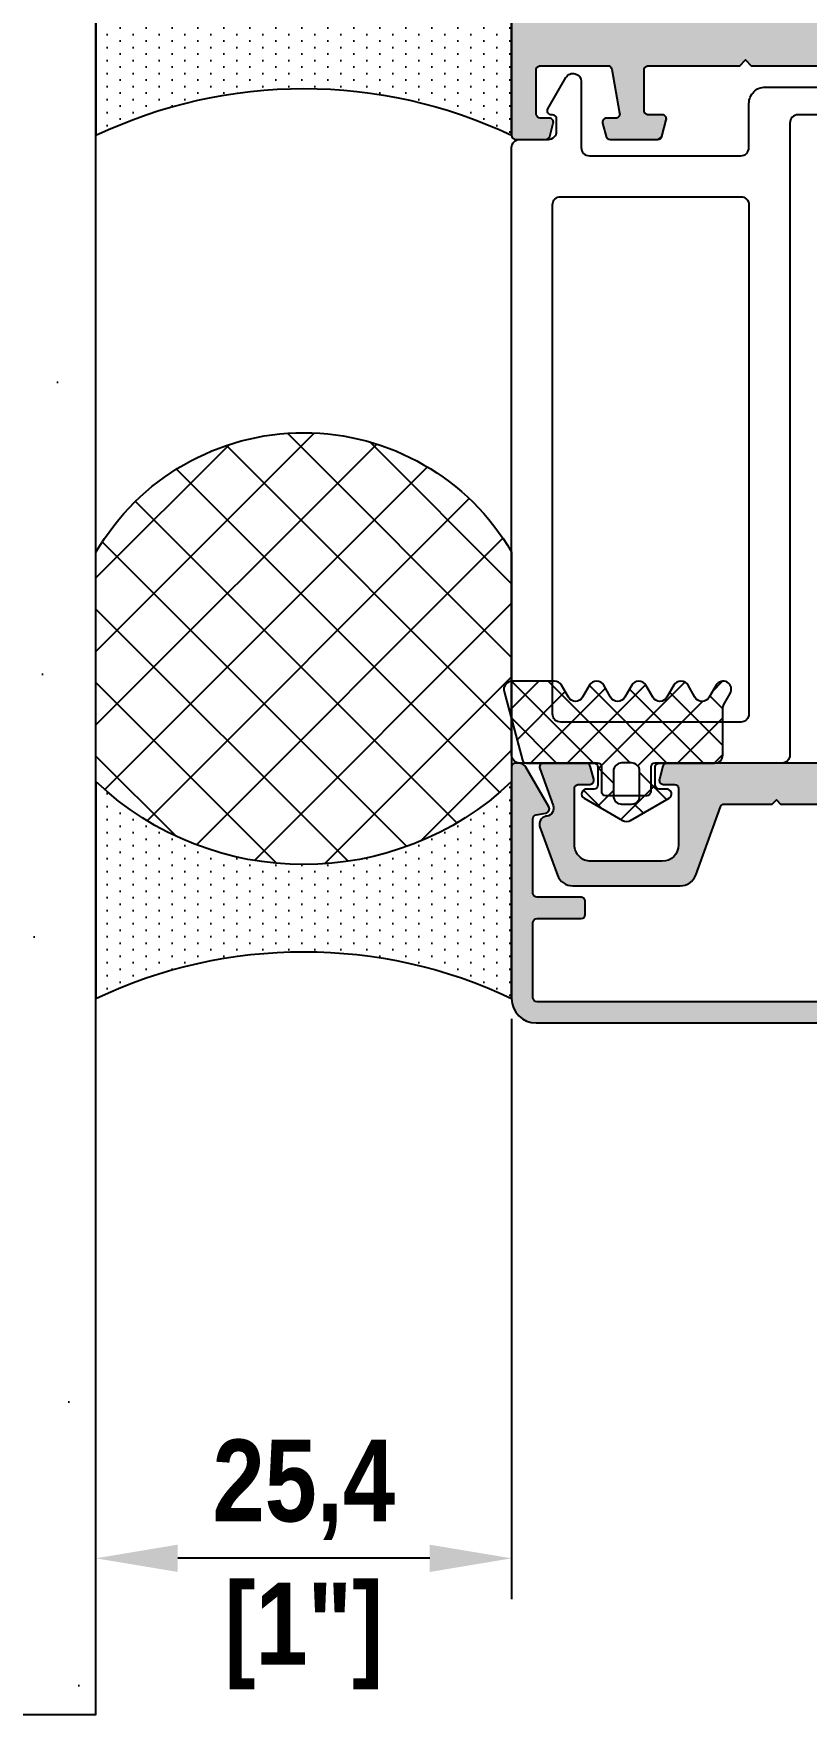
# Model space of a CAD drawing. Header units: millimetres. Extents: x -17234 to -8874, y -2869 to 1211.
# Drawn here: x -13678.9 to -13631.6, y -750.9 to -648.2 of the extents above; entities that cross this region are included whole.
import ezdxf

# ---------------------------------------------------------------- set-up
doc = ezdxf.new("R2010")
doc.units = ezdxf.units.MM
doc.linetypes.add('ACAD_ISO07W100', pattern=[3, 0, -3])
doc.layers.get('Defpoints').update_dxf_attribs({"linetype": 'ACAD_ISO07W100', "true_color": 0x105689})
for name, color, linetype in [('By Others', 9, 'Continuous'), ('Dim', 5, 'Continuous'), ('Gasket EPDM', 32, 'Continuous'), ('Gasket Silicone', 20, 'Continuous'), ('Profile', 1, 'Continuous'), ('PVC Spacer', 3, 'Continuous')]:
    doc.layers.add(name, color=color, linetype=linetype)
doc.styles.add('TXT', font='techb___.ttf')
doc.dimstyles.new('ISO-25$0', dxfattribs={"dimtxt": 2.5, "dimasz": 2.5, "dimexe": 1.25, "dimexo": 0.625, "dimtad": 1, "dimtxsty": 'TXT', "dimcen": 2.5, "dimclrd": 5, "dimclre": 5, "dimclrt": 2, "dimadec": 0, "dimazin": 0, "dimtfac": 1, "dimtmove": 0, "dimatfit": 3, "dimfxl": 1, "dimarcsym": 0})

# ---------------------------------------------------------------- blocks, each defined once
blk = doc.blocks.new('*D59')
at = {"layer": 'Defpoints', "color": 0, "transparency": 16777216}
for p in [(-13649.64835915789, -707.160684122321), (-13675.04835915791, -741.3641806270622), (-13675.04835915791, -742.6141806270622)]:
    blk.add_point(p, dxfattribs=at)
at = {"layer": 'Dim', "color": 5, "lineweight": -2, "transparency": 16777216}
for p, q in [((-13649.64835915789, -708.410684122321), (-13649.64835915789, -743.8641806270622)), ((-13675.04835915791, -741.3641806270622), (-13675.04835915791, -738.8641806270622)), ((-13654.64835915789, -741.3641806270622), (-13670.04835915791, -741.3641806270622))]:
    blk.add_line(p, q, dxfattribs=at)
at = {"layer": 'Dim', "color": 5, "transparency": 16777216}
for points in [[(-13670.04835915791, -740.5308472937288), (-13670.04835915791, -742.1975139603956), (-13675.04835915791, -741.3641806270622)], [(-13654.64835915789, -740.5308472937288), (-13654.64835915789, -742.1975139603956), (-13649.64835915789, -741.3641806270622)]]:
    blk.add_solid(points, dxfattribs=at)
at = {"layer": 'Dim', "color": 2, "transparency": 16777216, "char_height": 5, "attachment_point": 5, "style": 'TXT'}
for s, insert in [('25,4', (-13662.3483591579, -737.1755841358341)), ('[1"]', (-13662.3483591579, -746.1119876446061))]:
    blk.add_mtext(s, dxfattribs=dict(at, insert=insert))
blk = doc.blocks.new('EGG - 01')
at = {"layer": 'Gasket EPDM', "ltscale": 0.5}
h = blk.add_hatch(dxfattribs=at)
h.set_pattern_fill('ANSI37', color=5, scale=0.5, style=0)
h.set_pattern_definition([(45, (16931.76398021643, 552.2421061978254), (-1.122532015133644, 1.122532015133644), []), (135, (16931.76398021643, 552.2421061978254), (-1.122532015133644, -1.122532015133644), [])])
edge = h.paths.add_edge_path()
edge.add_arc((7.003679740504693, -0.746193317245968), 0.4999999999998441, 299.9999999999973, 420.0000000000027)
edge.add_line((7.253679740504595, -0.3131806153538719), (6.521628932947351, 0.1094691154501106))
edge.add_arc((6.77162893294786, 0.5424818173420363), 0.5000000000000001, 120.0000000000673, 239.9999999999327, ccw=False)
edge.add_line((6.521628932947351, 0.9754945192339619), (7.253679740504595, 1.398144250037944))
edge.add_arc((7.00367974050448, 1.831156951930097), 0.4999999999999998, 300.0000000000152, 419.9999999999848)
edge.add_line((7.253679740504595, 2.26416965382225), (6.521628932947351, 2.686819384626006))
edge.add_arc((6.77162893294786, 3.119832086517931), 0.5000000000000001, 120.0000000000673, 239.9999999999327, ccw=False)
edge.add_line((6.521628932947351, 3.552844788409857), (7.25367974051187, 3.975494519217818))
edge.add_arc((7.00367974051187, 4.408507221110038), 0.5000000000000002, 299.9999999999999, 359.9999999999793)
edge.add_line((7.50367974051187, 4.408507221109858), (7.50367974051187, 7.001122055274095))
edge.add_arc((7.003679740510961, 7.001122055273398), 0.5000000000009095, 7.989553359821821e-11, 105.0000000000745)
edge.add_line((6.874270217958838, 7.484084968418642), (2.688974979217164, 6.362638489112896))
edge.add_arc((2.753679740493602, 6.121157032540927), 0.249999999999921, 105.0000000001964, 180.0000000002782)
edge.add_line((2.503679740493681, 6.121157032539713), (2.503679740493681, 1.999999999999318))
edge.add_arc((2.253679740491407, 2.000000000000682), 0.2500000000022737, 269.99999999968736, 359.99999999968736, ccw=False)
edge.add_line((2.253679740490043, 1.749999999998408), (1.167927419020998, 1.749999999998408))
edge.add_arc((1.167927419020998, 1.999999999998408), 0.25, 180, 270, ccw=False)
edge.add_line((0.9179274190209981, 1.999999999998408), (0.9179274190209981, 2.449999999998681))
edge.add_arc((0.6179274190208797, 2.449999999998458), 0.3000000000001184, 4.257702533584149e-11, 149.9999999999438)
edge.add_line((0.3581197978855926, 2.599999999998772), (-0.9986533347109798, 0.2499999999984084))
edge.add_arc((-0.5656406328201353, -6.821210263296962e-13), 0.4999999999983546, 150.0000000000115, 209.9999999999885)
edge.add_line((-0.9986533347109798, -0.2499999999997726), (0.3581197978855926, -2.600000000001955))
edge.add_arc((0.6179274190208797, -2.450000000001642), 0.3000000000001184, 210.0000000000561, 359.9999999999574)
edge.add_line((0.9179274190209981, -2.450000000001864), (0.9179274190209981, -2.000000000001592))
edge.add_arc((1.167927419020998, -2.000000000001592), 0.25, 90, 180, ccw=False)
edge.add_line((1.167927419020998, -1.750000000001592), (2.253679740490043, -1.750000000001592))
edge.add_arc((2.253679740491748, -2.000000000003524), 0.2500000000019327, 3.3867308957269415e-10, 90.00000000039091, ccw=False)
edge.add_line((2.503679740493681, -2.000000000002046), (2.503679740493681, -5.37645785702091))
edge.add_arc((3.003679740493681, -5.37645785702091), 0.5, 180, 270)
edge.add_line((3.003679740493681, -5.87645785702091), (5.827380753220496, -5.87645785702091))
edge.add_arc((5.827380753220381, -6.37645785702091), 0.5, 59.99999999998482, 89.99999999998693, ccw=False)
edge.add_line((6.077380753220496, -5.943445155128757), (6.753679740504595, -6.333906557489399))
edge.add_arc((7.003679740504595, -5.900893855597587), 0.4999999999996472, 239.9999999999766, 419.9999999999766)
edge.add_line((7.253679740504595, -5.467881153705775), (6.521628932947351, -5.045231422901793))
edge.add_arc((6.77162893294786, -4.612218721009867), 0.5000000000000001, 120.0000000000673, 239.9999999999327, ccw=False)
edge.add_line((6.521628932947351, -4.179206019117942), (7.253679740504595, -3.756556288313959))
edge.add_arc((7.00367974050448, -3.323543586421806), 0.4999999999999998, 300.0000000000152, 419.9999999999848)
edge.add_line((7.253679740504595, -2.890530884529653), (6.521628932947351, -2.467881153725898))
edge.add_arc((6.77162893294786, -2.034868451833972), 0.5000000000000001, 120.0000000000673, 239.9999999999327, ccw=False)
edge.add_line((6.521628932947351, -1.601855749942047), (7.253679740504595, -1.179206019138064))
edge = h.paths.add_edge_path(flags=16)
edge.add_arc((0.4999999999998689, -0.3000018669307739), 0.4999999999998689, 179.999999999985, 270.000000000015)
edge.add_line((0.5, -0.8000018669306428), (2.009099999995669, -0.8000018669288238))
edge.add_arc((2.009099999995215, -0.3000018669283691), 0.5000000000004547, 270.0000000000521, 359.9999999997916)
edge.add_line((2.509099999995669, -0.300001866930188), (2.509099999995669, 0.300001866930188))
edge.add_arc((2.009099999996124, 0.3000018669292785), 0.4999999999995453, 1.042204158022913e-10, 90.00000000005213)
edge.add_line((2.009099999995669, 0.8000018669288238), (0.5, 0.8000018669306428))
edge.add_arc((0.4999999999998689, 0.3000018669307739), 0.4999999999998689, 89.99999999998498, 180.000000000015)
edge.add_line((0, 0.3000018669306428), (0, -0.3000018669306428))
for points in [[(7.253679740504595, -1.179206019138064, 0.5773502691896574), (7.253679740504595, -0.3131806153538719), (6.521628932947351, 0.1094691154501106, -0.5773502691888426), (6.521628932947351, 0.9754945192339619), (7.253679740504595, 1.398144250037944, 0.577350269189449), (7.253679740504595, 2.26416965382225), (6.521628932947351, 2.686819384626006, -0.5773502691888426), (6.521628932947351, 3.552844788409857), (7.25367974051187, 3.975494519217818, 0.2679491924310263), (7.50367974051187, 4.408507221109858), (7.50367974051187, 7.001122055274095, 0.4931454260312742), (6.874270217958838, 7.484084968418642), (2.688974979217164, 6.362638489112896, 0.3394542588637746), (2.503679740493681, 6.121157032539713), (2.503679740493681, 1.999999999999318, -0.414213562373095), (2.253679740490043, 1.749999999998408), (1.167927419020998, 1.749999999998408, -0.4142135623730951), (0.9179274190209981, 1.999999999998408), (0.9179274190209981, 2.449999999998681, 0.7673269879782757), (0.3581197978855926, 2.599999999998772), (-0.9986533347109798, 0.2499999999984084, 0.2679491924310153), (-0.9986533347109798, -0.2499999999997726), (0.3581197978855926, -2.600000000001955, 0.7673269879782757), (0.9179274190209981, -2.450000000001864), (0.9179274190209981, -2.000000000001592, -0.4142135623730951), (1.167927419020998, -1.750000000001592), (2.253679740490043, -1.750000000001592, -0.4142135623733614), (2.503679740493681, -2.000000000002046), (2.503679740493681, -5.37645785702091, 0.414213562373095), (3.003679740493681, -5.87645785702091), (5.827380753220496, -5.87645785702091, -0.1316524975874049), (6.077380753220496, -5.943445155128757), (6.753679740504595, -6.333906557489399, 1), (7.253679740504595, -5.467881153705775), (6.521628932947351, -5.045231422901793, -0.5773502691888426), (6.521628932947351, -4.179206019117942), (7.253679740504595, -3.756556288313959, 0.577350269189449), (7.253679740504595, -2.890530884529653), (6.521628932947351, -2.467881153725898, -0.5773502691888426), (6.521628932947351, -1.601855749942047)], [(0, -0.3000018669306428, 0.4142135623732486), (0.5, -0.8000018669306428), (2.009099999995669, -0.8000018669288238, 0.4142135623717632), (2.509099999995669, -0.300001866930188), (2.509099999995669, 0.300001866930188, 0.4142135623728287), (2.009099999995669, 0.8000018669288238), (0.5, 0.8000018669306428, 0.4142135623732486), (0, 0.3000018669306428)]]:
    blk.add_lwpolyline(points, format="xyb", close=True, dxfattribs=at)

msp = doc.modelspace()

# ---------------------------------------------------------------- hatches: boundary and pattern name
at = {"layer": 'By Others'}
h = msp.add_hatch(dxfattribs=at)
h.set_pattern_fill('AR-CONC', color=256, scale=0.25, angle=89.99999999999999)
h.set_pattern_definition([(140, (-13808.71921421286, 14140.43237297916), (3.984771384725786, 45.546167249001), [4.7625, -52.3875]), (84.99999999999997, (-13808.71921421286, 14140.43237297916), (-47.76421130975879, -8.810855356242321), [3.809999999999995, -41.91014604249992]), (190.4514446999999, (-13808.38715083787, 14144.22787472916), (-43.77943797804876, 36.73531177258833), [4.047502199999998, -44.52256114999998]), (136.1841999999999, (-13821.41921421286, 14140.43237297916), (10.51058198318181, 67.76976022303248), [7.143749999999997, -78.58124999999995]), (186.6355576099999, (-13820.54333921286, 14146.07984797916), (-61.85653114943036, 59.35103351287577), [6.071255784999999, -66.78390203999999]), (81.18415116999999, (-13821.41921421286, 14140.43237297916), (-61.85653114638314, 59.35103351624428), [5.7149917675, -62.86493298]), (111, (-13818.24421421286, 14146.78237297916), (25.56629954677191, 37.90359781728311), [4.762499999999999, -52.3875]), (55.99999999999999, (-13818.24421421286, 14146.78237297916), (-46.04699153057982, 15.45050708691178), [3.81, -41.90999999999999]), (161.4514449999999, (-13816.11368923786, 14149.94100612916), (-20.48069222147629, 53.35410481967904), [4.047502199999997, -44.52248439999997]), (127.5, (-13808.71921421286, 14140.43237297916), (-21.13875971828828, 0.7721508126479606), [0, -41.402, 0, -42.545, 0, -42.06875]), (97.49999999999993, (-13808.71921421286, 14140.43237297916), (-25.04514370452987, 16.70491562757644), [0, -24.25699999999999, 0, -40.44949999999999, 0, -16.03375]), (57.49999999999995, (-13808.71921421286, 14126.27187297916), (1.432185998168371, 33.89764879171785), [0, -15.87499999999999, 0, -49.52999999999998, 0, -65.72249999999995]), (47.49999999999996, (-13808.71921421286, 14119.92187297916), (-6.356622758333246, 37.03229534650451), [0, -20.6375, 0, -32.893, 0, -46.6725])])
h.paths.add_polyline_path([(-13780.25350867045, -750.8981841223111), (-13780.25350867045, -547.698184122311), (-13675.04835915789, -547.698184122311), (-13675.0483591579, -750.8981841223111)])
at = {"layer": 'Gasket Silicone', "ltscale": 0.5}
h = msp.add_hatch(color=1, dxfattribs=at)
h.dxf.hatch_style = 1
edge = h.paths.add_edge_path()
edge.add_arc((-13640.71271477803, -654.4356841223122), 0.2499999999997726, 270.0000000004169, 345.0011267704721)
edge.add_line((-13640.47123204903, -654.5003841346364), (-13640.20330475, -653.5003844229935))
edge.add_arc((-13640.44478752358, -653.4356845770507), 0.2500000000011302, 345.0011662471931, 449.9999694738402)
edge.add_line((-13640.44478739038, -653.1856845770502), (-13641.29835555725, -653.1856841222847))
edge.add_arc((-13641.29835542405, -652.9356841222844), 0.2500000000002628, 225.0000000000368, 269.9999694742571, ccw=False)
edge.add_arc((-13641.29835542405, -652.9356841222854), 0.2500000000002029, 179.9999999998437, 224.9999999995947, ccw=False)
edge.add_line((-13641.54835542405, -652.9356841222847), (-13641.54835542405, -650.4356841222738))
edge.add_arc((-13641.29835542405, -650.4356841222742), 0.25, 89.99999999958311, 179.9999999998697, ccw=False)
edge.add_line((-13641.29835542405, -650.1856841222738), (-13635.71447168331, -650.1856841222865))
edge.add_line((-13635.71447168331, -650.1856841222865), (-13635.36091829271, -649.8321307316904))
edge.add_line((-13635.36091829271, -649.8321307316904), (-13635.00736490912, -650.1856841152907))
edge.add_arc((-13635.00730576594, -649.9356841189225), 0.2500000033639935, 269.9864453800082, 269.9999996827531)
edge.add_line((-13635.00730576732, -650.1856841222865), (-13629.49835915792, -650.1856841222865))
edge.add_arc((-13629.49835915792, -650.4356841222863), 0.2499999999997726, 7.817106961738318e-10, 90, ccw=False)
edge.add_line((-13629.24835915792, -650.4356841222829), (-13629.24835915789, -652.935684122281))
edge.add_arc((-13629.49835915789, -652.9356841222844), 0.25, -90, 7.817106961738318e-10, ccw=False)
edge.add_line((-13629.49835915789, -653.1856841222847), (-13630.34835915789, -653.1856841222847))
edge.add_arc((-13630.34835915789, -653.4356841222847), 0.25, 90, 180)
edge.add_line((-13630.59835915789, -653.4356841222847), (-13630.59835915789, -654.4356841222847))
edge.add_arc((-13630.34835915789, -654.4356841222847), 0.25, 180, 270)
edge.add_line((-13630.34835915789, -654.6856841222847), (-13629.10984845799, -654.6856841222847))
edge.add_arc((-13629.10984845799, -654.9356841222842), 0.2499999999996589, 29.999999999994827, 90, ccw=False)
edge.add_line((-13628.89334210704, -654.8106841222847), (-13628.26451521844, -655.899844242503))
edge.add_arc((-13628.48102156939, -656.0248442425005), 0.2499999999999098, -5.47174749954138e-10, 29.999999999380123, ccw=False)
edge.add_line((-13628.23102156939, -656.024844242503), (-13628.23102156939, -656.9126349810662))
edge.add_arc((-13628.48102156939, -656.9126349810662), 0.25, -90, 0, ccw=False)
edge.add_line((-13628.48102156939, -657.1626349810662), (-13628.59835915805, -657.1626349810662))
edge.add_arc((-13628.59835915805, -657.4126349810662), 0.25, 90, 180)
edge.add_line((-13628.84835915805, -657.4126349810662), (-13628.84835915805, -663.5356841222741))
edge.add_arc((-13628.59835915805, -663.5356841222732), 0.25, 180.0000000002084, 210.0000000002429)
edge.add_line((-13628.814865509, -663.6606841222741), (-13628.26451521844, -664.6139187874809))
edge.add_arc((-13628.48102156939, -664.7389187874784), 0.2499999999999098, -5.47174749954138e-10, 29.999999999380123, ccw=False)
edge.add_line((-13628.23102156939, -664.7389187874809), (-13628.23102156939, -665.626709526044))
edge.add_arc((-13628.48102156939, -665.626709526044), 0.25, -90, 0, ccw=False)
edge.add_line((-13628.48102156939, -665.876709526044), (-13628.58102156939, -665.876709526044))
edge.add_arc((-13628.58102156939, -666.126709526044), 0.25, 90, 180)
edge.add_line((-13628.83102156939, -666.126709526044), (-13628.83102156939, -667.0536333149424))
edge.add_arc((-13628.58102156939, -667.0536333149415), 0.25, 180.0000000002084, 210.0000000002429)
edge.add_line((-13628.79752792033, -667.1786333149424), (-13627.79752792046, -668.9106841222814))
edge.add_arc((-13627.58102156951, -668.7856841222816), 0.250000000000933, 209.9999999997863, 269.9999999991662)
edge.add_line((-13627.58102156952, -669.0356841222814), (-13624.60191254851, -669.0356841222869))
edge.add_line((-13624.60191254851, -669.0356841222869), (-13624.24835915791, -668.6821307316944))
edge.add_line((-13624.24835915791, -668.6821307316944), (-13623.89480576732, -669.0356841222941))
edge.add_line((-13623.89480576732, -669.0356841222941), (-13620.91569674632, -669.0356841222814))
edge.add_arc((-13620.91569674632, -668.7856841222821), 0.2499999999992042, 270.0000000008338, 330.0000000003039)
edge.add_line((-13620.69919039537, -668.9106841222814), (-13619.69919042597, -667.1786343426569))
edge.add_arc((-13619.91569674645, -667.0536342898835), 0.2500000000000691, 329.9999860341901, 359.9999999994008)
edge.add_line((-13619.66569674645, -667.0536342898862), (-13619.66569674645, -666.1233742983544))
edge.add_arc((-13619.91569674645, -666.1233742983544), 0.25, 0, 90)
edge.add_line((-13619.91569674645, -665.8733742983544), (-13620.01569674645, -665.8733742983544))
edge.add_arc((-13620.01569674645, -665.6233742983544), 0.25, 180, 270, ccw=False)
edge.add_line((-13620.26569674645, -665.6233742983544), (-13620.26569674645, -664.7389187872535))
edge.add_arc((-13620.01569674645, -664.7389187872544), 0.25, 149.9999999997345, 179.9999999997655, ccw=False)
edge.add_line((-13620.2322030974, -664.6139187872535), (-13619.68185280697, -663.6606841222741))
edge.add_arc((-13619.89835915791, -663.5356841222732), 0.249999999999983, 329.9999999997571, 359.9999999997916)
edge.add_line((-13619.64835915791, -663.5356841222741), (-13619.64835915791, -657.4126349810662))
edge.add_arc((-13619.89835915791, -657.4126349810662), 0.25, 0, 90)
edge.add_line((-13619.89835915791, -657.1626349810662), (-13620.01569674645, -657.1626349810662))
edge.add_arc((-13620.01569674645, -656.9126349810662), 0.25, 180, 270, ccw=False)
edge.add_line((-13620.26569674645, -656.9126349810662), (-13620.26569674645, -656.024844242503))
edge.add_arc((-13620.01569674645, -656.0248442425005), 0.25, 150.0000000006199, 180.0000000005471, ccw=False)
edge.add_line((-13620.2322030974, -655.899844242503), (-13619.6033762088, -654.8106841222847))
edge.add_arc((-13619.38686985785, -654.9356841222842), 0.2499999999993009, 90, 150.0000000000279, ccw=False)
edge.add_line((-13619.38686985785, -654.6856841222847), (-13618.14835915792, -654.6856841222847))
edge.add_arc((-13618.14835915792, -654.4356841222847), 0.25, 270, 360)
edge.add_line((-13617.89835915792, -654.4356841222847), (-13617.89835915792, -653.4356841222847))
edge.add_arc((-13618.14835915792, -653.4356841222847), 0.25, 0, 90)
edge.add_line((-13618.14835915792, -653.1856841222847), (-13618.99835915795, -653.1856841222847))
edge.add_arc((-13618.99835915795, -652.9356841222844), 0.2500000000001137, 179.9999999991923, 270, ccw=False)
edge.add_line((-13619.24835915795, -652.935684122281), (-13619.24835915791, -650.4356841222756))
edge.add_arc((-13618.99835915791, -650.435684122279), 0.25, 90, 179.9999999991923, ccw=False)
edge.add_line((-13618.99835915791, -650.1856841222792), (-13613.4894125485, -650.1856841222756))
edge.add_arc((-13613.489382935, -649.9356841642262), 0.2499999598031347, 269.9932130849577, 270.0067657662151)
edge.add_line((-13613.48935341378, -650.1856841222865), (-13613.13580002319, -649.8321307316904))
edge.add_line((-13613.13580002319, -649.8321307316904), (-13612.78224663262, -650.1856841222756))
edge.add_line((-13612.78224663262, -650.1856841222756), (-13607.19836289177, -650.1856841222774))
edge.add_arc((-13607.19836289177, -650.4356841222774), 0.25, 0, 90, ccw=False)
edge.add_line((-13606.94836289177, -650.4356841222774), (-13606.94836289177, -652.9356841222847))
edge.add_arc((-13607.19836289177, -652.9356841222847), 0.25, -90, 0, ccw=False)
edge.add_line((-13607.19836289177, -653.1856841222847), (-13608.15195225534, -653.1856848353831))
edge.add_arc((-13608.15195206839, -653.4356848353833), 0.2500000000002973, 90.00004284626358, 194.9999748320257)
edge.add_line((-13608.39343355338, -653.5003894905852), (-13608.12548502282, -654.5003887774868))
edge.add_arc((-13607.88400353783, -654.435684122287), 0.2500000000010643, 194.9999748315727, 232.4999999995953)
edge.add_arc((-13607.88400353783, -654.4356841222885), 0.2499999999958696, 232.5000000003654, 270.0000000012506)
edge.add_line((-13607.88400353783, -654.6856841222847), (-13604.86272224572, -654.6856841222847))
edge.add_arc((-13604.86272224572, -654.435684122284), 0.2500000000006821, 270.0000000004169, 345.0000000001907)
edge.add_line((-13604.62124078915, -654.5003888835594), (-13604.4068814352, -653.7003888835601))
edge.add_arc((-13604.64836289178, -653.635684122284), 0.2500000000022848, 345.0000000000649, 449.9999999995831)
edge.add_line((-13604.64836289177, -653.3856841222836), (-13605.19836289177, -653.3856841222836))
edge.add_arc((-13605.19836289177, -653.1356841222836), 0.25, 170.0000000000081, 269.9999999995831, ccw=False)
edge.add_line((-13605.44456483003, -653.0922720778666), (-13604.96848198211, -650.3922720778713))
edge.add_arc((-13604.72228004386, -650.4356841222881), 0.2500000000016184, 90.00000000041689, 170.0000000000338, ccw=False)
edge.add_line((-13604.72228004386, -650.1856841222883), (-13600.59835915791, -650.1856841222865))
edge.add_arc((-13600.59835915791, -650.4356841222863), 0.2499999999997726, -5.212541509536095e-11, 90, ccw=False)
edge.add_line((-13600.34835915791, -650.4356841222865), (-13600.34835915791, -653.1356841222799))
edge.add_arc((-13600.59835915792, -653.1356841222799), 0.250000000001819, -89.99999999916622, 0, ccw=False)
edge.add_line((-13600.59835915791, -653.3856841222799), (-13601.14835915791, -653.3856841222836))
edge.add_arc((-13601.14835915791, -653.6356841222831), 0.2499999999996589, 90.00000000083378, 195.0000000002443)
edge.add_line((-13601.38984061448, -653.7003888835601), (-13601.17548126054, -654.5003888835612))
edge.add_arc((-13600.93399980396, -654.4356841222844), 0.2500000000007337, 195.0000000002191, 270)
edge.add_line((-13600.93399980396, -654.6856841222847), (-13599.09835915791, -654.6856841222847))
edge.add_arc((-13599.09835915791, -654.4356841222847), 0.25, 270, 360)
edge.add_line((-13598.84835915791, -654.4356841222847), (-13598.84835915791, -556.5106841222857))
edge.add_arc((-13599.09835915791, -556.5106841222857), 0.25, 0, 90)
edge.add_line((-13599.09835915791, -556.2606841222857), (-13649.39835915791, -556.2606841222857))
edge.add_arc((-13649.39835915791, -556.5106841222857), 0.25, 90, 180)
edge.add_line((-13649.64835915791, -556.5106841222857), (-13649.64835915791, -654.4356841222847))
edge.add_arc((-13649.39835915791, -654.4356841222847), 0.25, 180, 270)
edge.add_line((-13649.39835915791, -654.6856841222847), (-13647.56271851186, -654.6856841222847))
edge.add_arc((-13647.56271851186, -654.4356841222847), 0.25, 269.9999999995831, 344.9999999997233)
edge.add_line((-13647.32123705529, -654.5003888835612), (-13647.10687770134, -653.7003888835601))
edge.add_arc((-13647.34835915791, -653.635684122284), 0.2500000000005572, 344.9999999999318, 449.9999999995831)
edge.add_line((-13647.34835915791, -653.3856841222836), (-13647.89835915791, -653.3856841222799))
edge.add_arc((-13647.89835915791, -653.1356841222797), 0.2500000000001137, 180.0000000000261, 269.9999999991662, ccw=False)
edge.add_line((-13648.14835915791, -653.1356841222799), (-13648.14835915792, -650.4356841222865))
edge.add_arc((-13647.89835915792, -650.4356841222863), 0.25, 90, 180.0000000000521, ccw=False)
edge.add_line((-13647.89835915792, -650.1856841222865), (-13643.77443827196, -650.1856841222865))
edge.add_arc((-13643.77443827196, -650.4356841222863), 0.2499999999997726, 10.000000000012903, 90, ccw=False)
edge.add_line((-13643.52823633371, -650.3922720778695), (-13643.0521534858, -653.0922720778666))
edge.add_arc((-13643.29835542405, -653.1356841222836), 0.2500000000016381, -89.99999999958311, 9.999999999991928, ccw=False)
edge.add_line((-13643.29835542405, -653.3856841222836), (-13643.84835542405, -653.3856841222836))
edge.add_arc((-13643.84835542405, -653.6356841222834), 0.2499999999998863, 90.00000000041689, 195.0000000001939)
edge.add_line((-13644.08983688062, -653.7003888835601), (-13643.87547752668, -654.5003888835612))
edge.add_arc((-13643.63399607011, -654.4356841222847), 0.2499999999989179, 195.0000000002767, 270.0000000004169)
edge.add_line((-13643.63399607011, -654.6856841222847), (-13640.712714778, -654.6856841222847))
edge.add_arc((-13640.712714778, -654.4356841222981), 0.2499999999864713, 269.9999999995831, 345.0011662472108)
edge.add_line((-13640.47123200443, -654.5003839682371), (-13640.71271477803, -654.685684122312))
edge = h.paths.add_edge_path(flags=16)
edge.add_arc((-13601.59835915791, -645.9356841222847), 0.25, 270, 360)
edge.add_line((-13601.34835915791, -645.9356841222847), (-13601.34835915791, -560.5106841222876))
edge.add_arc((-13601.59835915791, -560.5106841222876), 0.25, 0, 90)
edge.add_line((-13601.59835915791, -560.2606841222876), (-13646.89835915791, -560.2606841222876))
edge.add_arc((-13646.89835915791, -560.5106841222876), 0.25, 90, 180)
edge.add_line((-13647.14835915791, -560.5106841222876), (-13647.14835915791, -645.9356841222847))
edge.add_arc((-13646.89835915791, -645.9356841222847), 0.25, 180, 270)
edge.add_line((-13646.89835915791, -646.1856841222847), (-13601.59835915791, -646.1856841222847))
edge = h.paths.add_edge_path(flags=16)
edge.add_arc((-13624.24835915792, -652.1890502480991), 2.003366125820394, 0.6626206666211241, 179.4858379302491)
edge.add_line((-13626.25164461928, -652.1710726403666), (-13626.24835915806, -663.7731841222825))
edge.add_arc((-13625.74835915806, -663.7731841222825), 0.5, 180, 270)
edge.add_line((-13625.74835915806, -664.2731841222825), (-13624.24835915792, -664.2731841222825))
edge.add_line((-13624.24835915792, -664.2731841222825), (-13622.74835915792, -664.2731841222825))
edge.add_arc((-13622.74835915792, -663.7731841222825), 0.5, 270, 360)
edge.add_line((-13622.24835915792, -663.7731841222825), (-13622.24512700291, -652.1658820109564))
h = msp.add_hatch(dxfattribs=at)
h.set_pattern_fill('DOTS', color=256, scale=0.5, angle=90)
h.set_pattern_definition([(90, (-12819.50192196239, -1470.998460603655), (-0.79375, 0.396875), [0, -0.79375])])
edge = h.paths.add_edge_path()
edge.add_arc((-13662.34835915791, -681.2709944413065), 29.68878373928607, 64.67381635808732, 115.32618364192061, ccw=False)
edge.add_line((-13649.64835915791, -654.4356841222842), (-13649.64835915791, -641.1933167048682))
edge.add_arc((-13662.34835915791, -627.8005784218377), 18.456853434908, 226.5207931796976, 313.4792068203024, ccw=False)
edge.add_line((-13675.04835915791, -641.1933167048682), (-13675.04835915791, -654.435684122286))
h = msp.add_hatch(dxfattribs=at)
h.set_pattern_fill('ANSI37', color=256, angle=90)
h.set_pattern_definition([(135, (-12627.55735773817, 5170.452017524402), (-2.245064030267288, -2.245064030267288), []), (225, (-12627.55735773817, 5170.452017524402), (2.245064030267288, -2.245064030267288), [])])
edge = h.paths.add_edge_path()
edge.add_line((-13675.04835915789, -693.918316704906), (-13675.04835915791, -679.8961523474499))
edge.add_arc((-13662.34835915791, -687.3095667202964), 14.70539739903189, 30.27353735753161, 149.726462642472, ccw=False)
edge.add_line((-13649.64835915791, -679.8961523474499), (-13649.64835915789, -693.918316704906))
edge.add_arc((-13662.34835915789, -680.5255784218756), 18.456853434908, 226.5207931796976, 313.4792068203024, ccw=False)
h = msp.add_hatch(color=1, dxfattribs=at)
h.dxf.hatch_style = 1
edge = h.paths.add_edge_path()
edge.add_arc((-13600.34835915789, -707.1606841222728), 1.500000000000909, 270, 360.0000000000347)
edge.add_line((-13598.84835915789, -707.1606841222718), (-13598.8483591579, -693.0356841222523))
edge.add_arc((-13599.0983591579, -693.0356841222523), 0.25, 0, 90)
edge.add_line((-13599.0983591579, -692.7856841222523), (-13599.28366966058, -692.7856841222523))
edge.add_arc((-13599.28366966058, -693.2856841222539), 0.5000000000015916, 90.00000000020843, 150.0000000001686)
edge.add_line((-13599.71668236247, -693.0356841222541), (-13601.11995212281, -695.4662186438976))
edge.add_arc((-13600.90344577187, -695.5912186438972), 0.2499999999993577, 150.0000000000053, 260.0000000003599)
edge.add_line((-13600.94685781628, -695.8374205821505), (-13600.35494711348, -695.9417904092219))
edge.add_arc((-13600.3983591579, -696.1879923474743), 0.249999999999195, -7.821654435247183e-11, 80.0000000003327, ccw=False)
edge.add_line((-13600.1483591579, -696.1879923474747), (-13600.1483591579, -700.7356841222585))
edge.add_arc((-13600.3983591579, -700.7356841222582), 0.25, 270, 359.99999999997397, ccw=False)
edge.add_line((-13600.3983591579, -700.9856841222585), (-13603.0983591579, -700.9856841222603))
edge.add_arc((-13603.0983591579, -701.2356841222601), 0.2499999999997726, 90, 180.0000000000521)
edge.add_line((-13603.3483591579, -701.2356841222603), (-13603.3483591579, -702.0356841222596))
edge.add_arc((-13603.0983591579, -702.0356841222593), 0.25, 180.0000000000261, 270)
edge.add_line((-13603.0983591579, -702.2856841222596), (-13600.39835915789, -702.2856841222577))
edge.add_arc((-13600.39835915789, -702.5356841222571), 0.2499999999993179, -1.5631940186722204e-10, 90, ccw=False)
edge.add_line((-13600.1483591579, -702.5356841222577), (-13600.14835915789, -707.1106841222744))
edge.add_arc((-13600.39835915789, -707.1106841222744), 0.25, -90, 0, ccw=False)
edge.add_line((-13600.39835915789, -707.3606841222744), (-13648.09835915789, -707.3606841223199))
edge.add_arc((-13648.09835915789, -707.1106841223199), 0.25, 180, 270, ccw=False)
edge.add_line((-13648.34835915789, -707.1106841223199), (-13648.3483591579, -702.5356841222596))
edge.add_arc((-13648.0983591579, -702.5356841222598), 0.25, 90, 179.9999999999479, ccw=False)
edge.add_line((-13648.0983591579, -702.2856841222596), (-13645.3983591579, -702.2856841222596))
edge.add_arc((-13645.3983591579, -702.0356841222593), 0.2500000000001137, 270, 359.999999999974)
edge.add_line((-13645.1483591579, -702.0356841222596), (-13645.1483591579, -701.2356841222603))
edge.add_arc((-13645.3983591579, -701.2356841222601), 0.25, 359.9999999999479, 450)
edge.add_line((-13645.3983591579, -700.9856841222603), (-13648.0983591579, -700.9856841222603))
edge.add_arc((-13648.0983591579, -700.7356841222601), 0.2500000000001137, 180.0000000000261, 270, ccw=False)
edge.add_line((-13648.3483591579, -700.7356841222603), (-13648.3483591579, -696.1879923475202))
edge.add_arc((-13648.0983591579, -696.1879923475209), 0.25, 99.99999999962199, 179.9999999998176, ccw=False)
edge.add_line((-13648.14177120232, -695.9417904092674), (-13647.54986049952, -695.8374205821959))
edge.add_arc((-13647.59327254394, -695.5912186439433), 0.2499999999996228, 280.0000000000733, 390.0000000001075)
edge.add_line((-13647.37676619299, -695.4662186439431), (-13648.78003595334, -693.0356841223014))
edge.add_arc((-13649.21304865523, -693.2856841223021), 0.4999999999993975, 30.00000000013011, 90.00000000020843)
edge.add_line((-13649.21304865523, -692.7856841223014), (-13649.39835915791, -692.7856841223014))
edge.add_arc((-13649.39835915791, -693.0356841223014), 0.25, 90, 180)
edge.add_line((-13649.64835915791, -693.0356841223014), (-13649.64835915789, -707.160684122321))
edge.add_arc((-13648.14835915789, -707.160684122321), 1.5, 180, 270)
edge.add_line((-13648.14835915789, -708.660684122321), (-13600.34835915789, -708.6606841222737))
h = msp.add_hatch(color=1, dxfattribs=at)
h.dxf.hatch_style = 1
edge = h.paths.add_edge_path()
edge.add_line((-13617.99835915792, -695.2856841222632), (-13615.27473622798, -695.2856841222559))
edge.add_line((-13615.27473622798, -695.2856841222559), (-13615.02473622799, -695.0356841222577))
edge.add_line((-13615.02473622799, -695.0356841222577), (-13614.77473622798, -695.2856841222559))
edge.add_line((-13614.77473622798, -695.2856841222559), (-13611.849736228, -695.2856841222559))
edge.add_arc((-13611.849736228, -695.5356841222559), 0.25, 20.000000000015973, 90, ccw=False)
edge.add_line((-13611.61481307281, -695.4501790864246), (-13610.0943182547, -699.6277042655814))
edge.add_arc((-13609.15462563391, -699.285684122255), 0.9999999999990482, 200.0000000000649, 270.0000000001042)
edge.add_line((-13609.15462563391, -700.2856841222541), (-13602.58455246494, -700.2856841222487))
edge.add_arc((-13602.58455246494, -699.2856841222475), 1.000000000001137, 269.9999999998957, 339.9999999999584)
edge.add_line((-13601.64485984415, -699.6277042655742), (-13600.57908472137, -696.6995111814862))
edge.add_arc((-13601.04893103176, -696.5285011098234), 0.4999999999993686, 339.999999999984, 439.9999999999358)
edge.add_line((-13600.96210694293, -696.0360972333177), (-13600.99577922618, -696.0301599012795))
edge.add_arc((-13600.90895513734, -695.5377560247742), 0.4999999999995615, 159.9999999999351, 259.9999999997214, ccw=False)
edge.add_line((-13601.37880144773, -695.366745953111), (-13600.56148561499, -693.1211891580709))
edge.add_arc((-13600.79640877018, -693.03568412224), 0.2499999999994899, 340.0000000001064, 450.0000000008338)
edge.add_line((-13600.79640877019, -692.7856841222414), (-13603.40488201095, -692.7856841222778))
edge.add_arc((-13603.40488201095, -693.0356841222787), 0.2500000000009095, 90.00000000041689, 165.0000000001404)
edge.add_line((-13603.64636346752, -692.9709793610031), (-13603.8610442501, -693.7708814519805))
edge.add_arc((-13603.61958904943, -693.8356841222338), 0.2500000000001454, 164.9767680873377, 269.9999999995831)
edge.add_line((-13603.61958904943, -694.0856841222334), (-13602.94078117938, -694.0856841222316))
edge.add_arc((-13602.94078117938, -694.3356841222309), 0.2499999999993179, -1.5631940186722204e-10, 90, ccw=False)
edge.add_line((-13602.69078117938, -694.3356841222316), (-13602.69078117938, -697.7856841222487))
edge.add_arc((-13603.69078117938, -697.7856841222496), 1, -90, 5.860556484549306e-11, ccw=False)
edge.add_line((-13603.69078117938, -698.7856841222505), (-13608.04839691948, -698.7856841222541))
edge.add_arc((-13608.04839691948, -697.7856841222539), 1.000000000000114, 180.0000000000065, 270, ccw=False)
edge.add_line((-13609.04839691948, -697.7856841222541), (-13609.04839691948, -694.335684122237))
edge.add_arc((-13608.79839691948, -694.3356841222375), 0.25, 90, 179.9999999998697, ccw=False)
edge.add_line((-13608.79839691948, -694.085684122237), (-13608.11958904943, -694.085684122237))
edge.add_arc((-13608.11958904943, -693.8356841222368), 0.2500000000002274, 270, 375.0232319125113)
edge.add_line((-13607.87813384877, -693.7708814519841), (-13608.09281463135, -692.9709793610049))
edge.add_arc((-13608.33429608794, -693.0356841222655), 0.250000000014155, 14.99999999559159, 89.9999999954143)
edge.add_line((-13608.33429608792, -692.7856841222523), (-13640.16242222789, -692.7856841223141))
edge.add_arc((-13640.1624222279, -693.0356841223141), 0.25, 89.99999999958312, 164.9999999997233)
edge.add_line((-13640.40390368447, -692.9709793610376), (-13640.61858446704, -693.770881452015))
edge.add_arc((-13640.37712926637, -693.8356841222677), 0.2500000000017255, 164.9767680875968, 269.9999999995831)
edge.add_line((-13640.37712926638, -694.0856841222679), (-13639.69832139632, -694.0856841222661))
edge.add_arc((-13639.69832139632, -694.3356841222675), 0.2500000000014779, -7.821654435247183e-11, 89.99999999958311, ccw=False)
edge.add_line((-13639.44832139632, -694.3356841222679), (-13639.44832139632, -697.7856841222832))
edge.add_arc((-13640.44832139632, -697.7856841222839), 1.000000000001819, -89.99999999989569, 4.558842192636803e-11, ccw=False)
edge.add_line((-13640.44832139632, -698.785684122285), (-13644.80593713643, -698.7856841222887))
edge.add_arc((-13644.80593713643, -697.7856841222896), 0.9999999999989768, 180.0000000000456, 270.00000000010425, ccw=False)
edge.add_line((-13645.80593713643, -697.7856841222905), (-13645.80593713643, -694.3356841222734))
edge.add_arc((-13645.55593713643, -694.3356841222727), 0.25, 90, 180.0000000001563, ccw=False)
edge.add_line((-13645.55593713643, -694.0856841222734), (-13644.87712926638, -694.0856841222734))
edge.add_arc((-13644.87712926638, -693.8356841222732), 0.2500000000002274, 270.0000000004169, 375.0232319124032)
edge.add_line((-13644.63567406571, -693.7708814520205), (-13644.85035484829, -692.9709793610413))
edge.add_arc((-13645.09183630486, -693.0356841223187), 0.2499999999973963, 15.00000000058595, 90.00000000083378)
edge.add_line((-13645.09183630486, -692.7856841223196), (-13647.70030954562, -692.785684122285))
edge.add_arc((-13647.70030954563, -693.0356841222862), 0.2500000000012506, 89.99999999874936, 200.0000000001384)
edge.add_line((-13647.93523270082, -693.1211891581182), (-13647.11791686807, -695.3667459531547))
edge.add_arc((-13647.58776317846, -695.5377560248179), 0.5000000000012333, -79.99999999951609, 19.99999999999369, ccw=False)
edge.add_line((-13647.50093908963, -696.0301599013231), (-13647.53461137288, -696.0360972333632))
edge.add_arc((-13647.44778728404, -696.5285011098696), 0.5000000000004772, 100.0000000000484, 199.999999999859)
edge.add_line((-13647.91763359444, -696.6995111815316), (-13646.85185847164, -699.627704265616))
edge.add_arc((-13645.91216585086, -699.2856841222905), 1.000000000000407, 199.9999999999742, 270)
edge.add_line((-13645.91216585086, -700.2856841222905), (-13639.34209268188, -700.2856841222832))
edge.add_arc((-13639.34209268188, -699.2856841222809), 1.000000000002274, 270, 340.0000000000308)
edge.add_line((-13638.4024000611, -699.6277042656069), (-13636.881905243, -695.4501790864555))
edge.add_arc((-13636.6469820878, -695.5356841222866), 0.2499999999996454, 90, 160.0000000000085, ccw=False)
edge.add_line((-13636.6469820878, -695.2856841222869), (-13633.7219820878, -695.2856841222796))
edge.add_line((-13633.7219820878, -695.2856841222796), (-13633.4719820878, -695.0356841222814))
edge.add_line((-13633.4719820878, -695.0356841222814), (-13633.22198208779, -695.2856841222832))
edge.add_line((-13633.22198208779, -695.2856841222832), (-13630.49835915792, -695.2856841222759))
edge.add_arc((-13630.49835915792, -695.5356841222757), 0.2499999999998863, -4.4292391976341605e-10, 90, ccw=False)
edge.add_line((-13630.24835915792, -695.5356841222778), (-13630.24835915792, -695.7356841222694))
edge.add_arc((-13629.99835915792, -695.7356841222714), 0.25, 179.999999999531, 270)
edge.add_line((-13629.99835915792, -695.9856841222712), (-13624.4983591579, -695.9856841222639))
edge.add_line((-13624.4983591579, -695.9856841222639), (-13624.24835915792, -695.7356841222476))
edge.add_line((-13624.24835915792, -695.7356841222476), (-13623.9983591579, -695.9856841222639))
edge.add_line((-13623.9983591579, -695.9856841222639), (-13618.49835915792, -695.9856841222639))
edge.add_arc((-13618.49835915792, -695.7356841222639), 0.25, 270, 360.0000000004169)
edge.add_line((-13618.24835915792, -695.7356841222621), (-13618.24835915792, -695.535684122265))
edge.add_arc((-13617.99835915792, -695.5356841222634), 0.25, 90, 180.0000000003387, ccw=False)
h = msp.add_hatch(dxfattribs=at)
h.set_pattern_fill('DOTS', color=256, scale=0.5, angle=90)
h.set_pattern_definition([(90, (-12819.50192196237, -1523.723460603693), (-0.79375, 0.396875), [0, -0.79375])])
edge = h.paths.add_edge_path()
edge.add_arc((-13662.34835915789, -733.9959944413444), 29.68878373928607, 64.67381635808732, 115.32618364192061, ccw=False)
edge.add_line((-13649.64835915789, -707.1606841223221), (-13649.64835915789, -693.918316704906))
edge.add_arc((-13662.34835915789, -680.5255784218756), 18.456853434908, 226.5207931796976, 313.4792068203024, ccw=False)
edge.add_line((-13675.04835915789, -693.918316704906), (-13675.04835915789, -707.1606841223239))

# ---------------------------------------------------------------- linework, layer by layer
at = {"ltscale": 0.5}
msp.add_lwpolyline([(-13780.25350867045, -750.8981841223111), (-13675.04835915791, -750.8981841223111), (-13675.04835915791, -547.698184122311), (-13780.25350867045, -547.698184122311)], dxfattribs=at)
at = {"layer": 'Gasket Silicone', "ltscale": 0.5}
for points in [[(-13675.04835915791, -654.435684122286, -0.2246829464775922), (-13649.64835915791, -654.4356841222842), (-13649.64835915791, -641.1933167048682, -0.3987492245573795), (-13675.04835915791, -641.1933167048682)], [(-13675.04835915789, -707.1606841223239, -0.2246829464775922), (-13649.64835915789, -707.1606841223221), (-13649.64835915789, -693.918316704906, -0.3987492245573795), (-13675.04835915789, -693.918316704906)]]:
    msp.add_lwpolyline(points, format="xyb", close=True, dxfattribs=at)
msp.add_lwpolyline([(-13675.04835915789, -693.918316704906), (-13675.04835915791, -679.8961523474499, -0.5741718918257297), (-13649.64835915791, -679.8961523474499), (-13649.64835915789, -693.918316704906, -0.3987492245573795), (-13675.04835915789, -693.918316704906, -0.001677847625549286)], format="xyb", dxfattribs=at)
at = {"layer": 'Profile', "color": 9, "ltscale": 0.5}
for points in [[(-13649.64835915791, -556.5106841222857), (-13649.64835915791, -654.4356841222847, 0.414213562373095), (-13649.39835915791, -654.6856841222847), (-13647.56271851186, -654.6856841222847, 0.3394542588631654), (-13647.32123705529, -654.5003888835612), (-13647.10687770134, -653.7003888835601, 0.49314542602943), (-13647.34835915791, -653.3856841222836), (-13647.89835915791, -653.3856841222799, -0.4142135623707479), (-13648.14835915791, -653.1356841222799), (-13648.14835915792, -650.4356841222865, -0.414213562373505), (-13647.89835915792, -650.1856841222865), (-13643.77443827196, -650.1856841222865, -0.3639702342661958), (-13643.52823633371, -650.3922720778695), (-13643.0521534858, -653.0922720778666, -0.4663076581550029), (-13643.29835542405, -653.3856841222836), (-13643.84835542405, -653.3856841222836, 0.4931454260315387), (-13644.08983688062, -653.7003888835601), (-13643.87547752668, -654.5003888835612, 0.3394542588631178), (-13643.63399607011, -654.6856841222847), (-13640.712714778, -654.6856841222847, 0.3394599339566514), (-13640.47123200443, -654.5003839682371), (-13640.71271477803, -654.685684122312, 0.3394597418556333), (-13640.47123204903, -654.5003841346364), (-13640.20330475, -653.5003844229935, 0.4931389342117768), (-13640.44478739038, -653.1856845770502), (-13641.29835555725, -653.1856841222847, -0.1989122289155433), (-13641.47513211935, -653.1124608175809, -0.1989123673779796), (-13641.54835542405, -652.9356841222847), (-13641.54835542405, -650.4356841222738, -0.4142135623738575), (-13641.29835542405, -650.1856841222738), (-13635.71447168331, -650.1856841222865), (-13635.36091829271, -649.8321307316904), (-13635.00736490912, -650.1856841152907, 5.914180274647949e-05), (-13635.00730576732, -650.1856841222865), (-13629.49835915792, -650.1856841222865, -0.414213562369425)], [(-13600.39835915789, -707.3606841222744), (-13648.09835915789, -707.3606841223199, -0.414213562373095), (-13648.34835915789, -707.1106841223199), (-13648.3483591579, -702.5356841222596, -0.4142135623725623), (-13648.0983591579, -702.2856841222596), (-13645.3983591579, -702.2856841222596, 0.4142135623727311), (-13645.1483591579, -702.0356841222596), (-13645.1483591579, -701.2356841222603, 0.4142135623735274), (-13645.3983591579, -700.9856841222603), (-13648.0983591579, -700.9856841222603, -0.4142135623728287), (-13648.3483591579, -700.7356841222603), (-13648.3483591579, -696.1879923475202, -0.3639702342668195), (-13648.14177120232, -695.9417904092674), (-13647.54986049952, -695.8374205821959, 0.5205670505520921), (-13647.37676619299, -695.4662186439431), (-13648.78003595334, -693.0356841223014, 0.2679491924310983), (-13649.21304865523, -692.7856841223014), (-13649.39835915791, -692.7856841223014, 0.4142135623730951), (-13649.64835915791, -693.0356841223014), (-13649.64835915789, -707.160684122321, 0.414213562373095), (-13648.14835915789, -708.660684122321), (-13600.34835915789, -708.6606841222737, 0.414213562373095)], [(-13608.33429608792, -692.7856841222523), (-13640.16242222789, -692.7856841223141, 0.3394542588631598), (-13640.40390368447, -692.9709793610376), (-13640.61858446704, -693.770881452015, 0.493271452683928), (-13640.37712926638, -694.0856841222679), (-13639.69832139632, -694.0856841222661, -0.4142135623717632), (-13639.44832139632, -694.3356841222679), (-13639.44832139632, -697.7856841222832, -0.4142135623730339), (-13640.44832139632, -698.785684122285), (-13644.80593713643, -698.7856841222887, -0.4142135623731567), (-13645.80593713643, -697.7856841222905), (-13645.80593713643, -694.3356841222734, -0.4142135623746934), (-13645.55593713643, -694.0856841222734), (-13644.87712926638, -694.0856841222734, 0.493271452683928), (-13644.63567406571, -693.7708814520205), (-13644.85035484829, -692.9709793610413, 0.3394542588631598), (-13645.09183630486, -692.7856841223196), (-13647.70030954562, -692.785684122285, 0.520567050556975), (-13647.93523270082, -693.1211891581182), (-13647.11791686807, -695.3667459531547, -0.4663076581537317), (-13647.50093908963, -696.0301599013231), (-13647.53461137288, -696.0360972333632, 0.466307658154346), (-13647.91763359444, -696.6995111815316), (-13646.85185847164, -699.627704265616, 0.3152987888792255), (-13645.91216585086, -700.2856841222905), (-13639.34209268188, -700.2856841222832, 0.3152987888791589), (-13638.4024000611, -699.6277042656069), (-13636.881905243, -695.4501790864555, -0.3152987888789138), (-13636.6469820878, -695.2856841222869), (-13633.7219820878, -695.2856841222796), (-13633.4719820878, -695.0356841222814), (-13633.22198208779, -695.2856841222832), (-13630.49835915792, -695.2856841222759, -0.4142135623753741)]]:
    msp.add_lwpolyline(points, format="xyb", dxfattribs=at)
at = {"layer": 'PVC Spacer', "ltscale": 0.5}
for points in [[(-13630.14835915791, -653.1856841222833), (-13632.14835915791, -653.1856841222833, 0.4142135623730951), (-13632.64835915791, -653.6856841222833), (-13632.6483591579, -692.2856841223016, -0.4142135623731529), (-13633.1483591579, -692.7856841223016), (-13640.8983591579, -692.7856841223016, 0.4142135623730951), (-13641.1483591579, -693.0356841223016), (-13641.1483591579, -694.5356841223016, -0.414213562373095), (-13641.3983591579, -694.7856841223016), (-13643.8983591579, -694.7856841223016, -0.414213562373095), (-13644.1483591579, -694.5356841223016), (-13644.1483591579, -693.0356841223016, 0.4142135623730951), (-13644.3983591579, -692.7856841223016), (-13649.1483591579, -692.7856841223016, -0.4142135623730951), (-13649.6483591579, -692.2856841223016), (-13649.64835915791, -655.1856841222833, -0.414213562373095), (-13649.14835915791, -654.6856841222833), (-13647.39835915791, -654.6856841222833, 0.4142135623730951), (-13646.89835915791, -654.1856841222833), (-13646.89835915791, -653.4356841222851, 0.4142135623730951), (-13647.14835915791, -653.1856841222851), (-13647.21534645602, -653.1856841222851, -0.5773502691895057), (-13647.43185280697, -652.8106841222851), (-13646.33137185981, -650.9045952090418, -0.7673269879789408), (-13645.39835915791, -651.1545952090418), (-13645.39835915791, -655.1856841222778)], [(-13645.39835915791, -655.1856841222778, 0.414213562370964), (-13644.89835915791, -655.685684122276), (-13635.64835915792, -655.6856841222651, 0.414213562372296), (-13635.14835915792, -655.1856841222651), (-13635.14835915792, -652.4879128701976, -0.4142135623732282), (-13634.14835915792, -651.4879128701976), (-13630.64835915791, -651.4879128701976, -0.4142135623731905)], [(-13647.14835915791, -658.6856841222906, -0.414213562372296), (-13646.64835915791, -658.1856841222906), (-13635.64835915791, -658.1856841222797, -0.4142135623733614), (-13635.14835915791, -658.6856841222797), (-13635.1483591579, -689.7856841223016, -0.4142135623730924), (-13635.6483591579, -690.2856841223016), (-13646.6483591579, -690.2856841223016, -0.414213562373095), (-13647.1483591579, -689.7856841223016), (-13647.14835915791, -658.6856841222906)]]:
    msp.add_lwpolyline(points, format="xyb", dxfattribs=at)

# ---------------------------------------------------------------- block references
at = {"layer": 'Gasket EPDM', "rotation": 90}
msp.add_blockref('EGG - 01', (-13642.62712926639, -695.2893638627829), dxfattribs=at)

# ---------------------------------------------------------------- dimensions: what is measured, and where the dimension line sits
at = {"layer": 'Dim'}
dim = msp.add_linear_dim(base=(-13675.04835915791, -741.3641806270622), p1=(-13649.64835915789, -707.160684122321), p2=(-13675.04835915791, -742.6141806270622), dimstyle='ISO-25$0', override={"dimscale": 2, "dimpost": '\\X'}, dxfattribs=at)
dim.commit()
dim.dimension.update_dxf_attribs({"geometry": '*D59', "text_midpoint": (-13662.3483591579, -741.3641806270622)})

doc.saveas('drawing.dxf')
